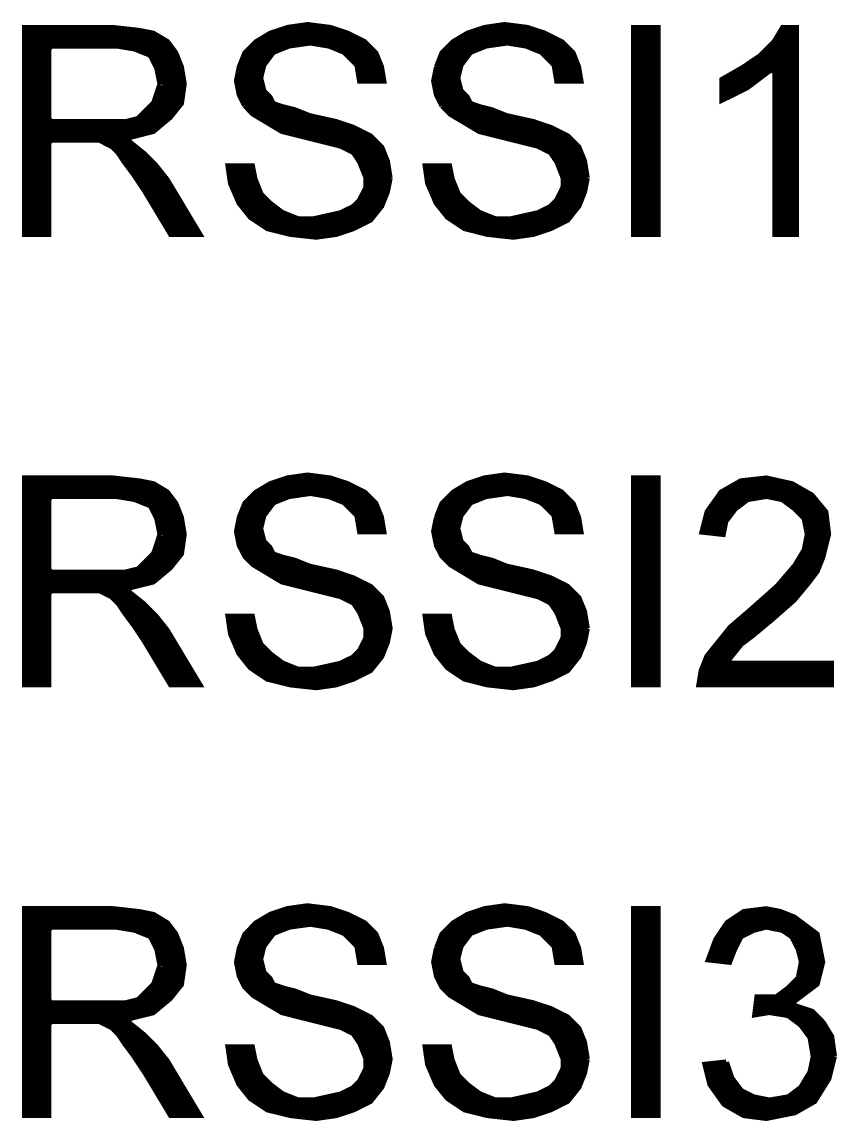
# Model space of a CAD drawing. Extents: x 1.22 to 3.09, y 1.23 to 6.
# Drawn here: x 1.5613 to 1.7073, y 2.5723 to 2.7692 of the extents above; entities that cross this region are included whole.
import ezdxf

# ---------------------------------------------------------------- set-up
doc = ezdxf.new("R2010")
doc.units = 0
doc.layers.add('SST001126_PHO', color=11, linetype='CONTINUOUS')

msp = doc.modelspace()

# ---------------------------------------------------------------- linework, layer by layer
at = {"layer": 'SST001126_PHO', "const_width": 0.001}
for points in [[(1.59311, 2.73121), (1.58726, 2.74097), (1.58519, 2.74356), (1.58312, 2.74563), (1.5805, 2.74772), (1.58031, 2.74811), (1.58069, 2.74859), (1.5848, 2.74962), (1.58784, 2.75215), (1.58983, 2.75464), (1.59033, 2.75812), (1.58982, 2.76116), (1.58881, 2.76368), (1.58733, 2.76566), (1.58485, 2.76714), (1.58232, 2.76765), (1.57762, 2.76817), (1.5618, 2.76817), (1.5618, 2.73121), (1.56608, 2.73121), (1.56608, 2.74758), (1.56658, 2.74808), (1.57501, 2.74808), (1.57524, 2.74803), (1.57735, 2.74697), (1.57748, 2.74688), (1.57853, 2.74583), (1.57859, 2.74575), (1.57964, 2.74418), (1.58121, 2.74208), (1.58123, 2.74206), (1.58334, 2.7389), (1.58335, 2.73888), (1.58795, 2.73121), (1.59311, 2.73121)], [(1.562, 2.73121), (1.562, 2.76817)], [(1.563, 2.73121), (1.563, 2.76817)], [(1.564, 2.73121), (1.564, 2.76817)], [(1.565, 2.73121), (1.565, 2.76817)], [(1.566, 2.73121), (1.566, 2.76817)], [(1.567, 2.76495), (1.567, 2.76817)], [(1.568, 2.76495), (1.568, 2.76817)], [(1.569, 2.76495), (1.569, 2.76817)], [(1.57, 2.76495), (1.57, 2.76817)], [(1.571, 2.76495), (1.571, 2.76817)], [(1.572, 2.76495), (1.572, 2.76817)], [(1.573, 2.76495), (1.573, 2.76817)], [(1.574, 2.76495), (1.574, 2.76817)], [(1.575, 2.76495), (1.575, 2.76817)], [(1.576, 2.76495), (1.576, 2.76817)], [(1.577, 2.76495), (1.577, 2.76817)], [(1.578, 2.76495), (1.578, 2.76813)], [(1.579, 2.76482), (1.579, 2.76802)], [(1.62723, 2.74126), (1.62673, 2.74428), (1.62573, 2.74677), (1.62375, 2.74875), (1.6207, 2.75028), (1.61759, 2.75132), (1.61287, 2.75237), (1.61279, 2.75239), (1.61019, 2.75343), (1.60811, 2.75395), (1.60807, 2.75396), (1.60649, 2.75449), (1.6062, 2.75474), (1.60571, 2.75572), (1.60472, 2.75672), (1.60458, 2.75695), (1.60406, 2.75906), (1.60404, 2.75918), (1.60406, 2.7593), (1.60458, 2.76141), (1.60467, 2.76159), (1.60625, 2.7637), (1.60647, 2.76386), (1.6091, 2.76492), (1.60922, 2.76495), (1.61291, 2.76548), (1.61306, 2.76547), (1.61622, 2.76495), (1.61633, 2.76492), (1.61896, 2.76386), (1.61913, 2.76375), (1.62124, 2.76164), (1.62138, 2.76137), (1.62184, 2.75863), (1.6261, 2.75863), (1.62568, 2.76116), (1.62468, 2.76365), (1.6227, 2.76563), (1.61964, 2.76716), (1.61656, 2.76818), (1.61246, 2.7687), (1.60888, 2.76818), (1.60581, 2.76716), (1.60327, 2.76564), (1.60128, 2.76365), (1.60028, 2.76115), (1.59978, 2.75865), (1.60027, 2.75618), (1.60126, 2.75421)], [(1.609, 2.76488), (1.609, 2.7682)], [(1.61, 2.76506), (1.61, 2.76834)], [(1.611, 2.7652), (1.611, 2.76849)], [(1.612, 2.76535), (1.612, 2.76863)], [(1.613, 2.76548), (1.613, 2.76863)], [(1.614, 2.76532), (1.614, 2.7685)], [(1.615, 2.76515), (1.615, 2.76838)], [(1.616, 2.76498), (1.616, 2.76825)], [(1.617, 2.76465), (1.617, 2.76804)], [(1.66256, 2.74126), (1.66206, 2.74428), (1.66106, 2.74677), (1.65908, 2.74875), (1.65602, 2.75028), (1.65292, 2.75132), (1.6482, 2.75237), (1.64812, 2.75239), (1.64552, 2.75343), (1.64344, 2.75395), (1.6434, 2.75396), (1.64182, 2.75449), (1.64153, 2.75474), (1.64104, 2.75572), (1.64004, 2.75672), (1.63991, 2.75695), (1.63938, 2.75906), (1.63937, 2.75918), (1.63938, 2.7593), (1.63991, 2.76141), (1.64, 2.76159), (1.64158, 2.7637), (1.64179, 2.76386), (1.64443, 2.76492), (1.64454, 2.76495), (1.64823, 2.76548), (1.64839, 2.76547), (1.65155, 2.76495), (1.65166, 2.76492), (1.65429, 2.76386), (1.65446, 2.76375), (1.65657, 2.76164), (1.65671, 2.76137), (1.65717, 2.75863), (1.66142, 2.75863), (1.661, 2.76116), (1.66001, 2.76365), (1.65803, 2.76563), (1.65497, 2.76716), (1.65189, 2.76818), (1.64778, 2.7687), (1.6442, 2.76818), (1.64113, 2.76716), (1.6386, 2.76564), (1.6366, 2.76365), (1.63561, 2.76115)], [(1.644, 2.76475), (1.644, 2.76812)], [(1.645, 2.76501), (1.645, 2.7683)], [(1.646, 2.76516), (1.646, 2.76844)], [(1.647, 2.7653), (1.647, 2.76858)], [(1.648, 2.76544), (1.648, 2.76867)], [(1.649, 2.76537), (1.649, 2.76854)], [(1.65, 2.76521), (1.65, 2.76842)], [(1.651, 2.76504), (1.651, 2.76829)], [(1.652, 2.76478), (1.652, 2.76814)], [(1.67522, 2.76817), (1.67095, 2.76817), (1.67095, 2.73121), (1.67522, 2.73121), (1.67522, 2.76817)], [(1.671, 2.73121), (1.671, 2.76817)], [(1.672, 2.73121), (1.672, 2.76817)], [(1.673, 2.73121), (1.673, 2.76817)], [(1.674, 2.73121), (1.674, 2.76817)], [(1.675, 2.73121), (1.675, 2.76817)], [(1.70001, 2.76817), (1.69763, 2.76817), (1.69619, 2.76578), (1.69611, 2.76568), (1.69348, 2.76305), (1.6934, 2.76298), (1.69024, 2.76087), (1.69021, 2.76086), (1.68677, 2.75889), (1.68677, 2.75525), (1.69128, 2.7575), (1.69546, 2.76064), (1.69626, 2.76024), (1.69626, 2.73121), (1.70001, 2.73121), (1.70001, 2.76817)], [(1.698, 2.73121), (1.698, 2.76817)], [(1.699, 2.73121), (1.699, 2.76817)], [(1.7, 2.73121), (1.7, 2.76817)], [(1.58, 2.76466), (1.58, 2.76791)], [(1.581, 2.76449), (1.581, 2.7678)], [(1.582, 2.7642), (1.582, 2.76769)], [(1.583, 2.7638), (1.583, 2.76751)], [(1.584, 2.7634), (1.584, 2.76731)], [(1.585, 2.76195), (1.585, 2.76705)], [(1.586, 2.75847), (1.586, 2.76645)], [(1.604, 2.75197), (1.604, 2.76608)], [(1.605, 2.76203), (1.605, 2.76668)], [(1.606, 2.76337), (1.606, 2.76723)], [(1.607, 2.76408), (1.607, 2.76756)], [(1.608, 2.76448), (1.608, 2.76789)], [(1.618, 2.76425), (1.618, 2.7677)], [(1.619, 2.76385), (1.619, 2.76737)], [(1.62, 2.76289), (1.62, 2.76698)], [(1.621, 2.76189), (1.621, 2.76648)], [(1.622, 2.75863), (1.622, 2.76598)], [(1.64, 2.7616), (1.64, 2.76648)], [(1.641, 2.76293), (1.641, 2.76708)], [(1.642, 2.76395), (1.642, 2.76745)], [(1.643, 2.76435), (1.643, 2.76778)], [(1.653, 2.76438), (1.653, 2.76781)], [(1.654, 2.76398), (1.654, 2.76748)], [(1.655, 2.76321), (1.655, 2.76714)], [(1.656, 2.76221), (1.656, 2.76664)], [(1.657, 2.75962), (1.657, 2.76614)], [(1.697, 2.73121), (1.697, 2.76713)], [(1.58603, 2.75797), (1.58498, 2.75481), (1.58486, 2.75461), (1.58222, 2.75197), (1.58199, 2.75184), (1.57988, 2.75131), (1.57976, 2.7513), (1.56658, 2.7513), (1.56608, 2.7518), (1.56608, 2.76445), (1.56658, 2.76495), (1.57818, 2.76495), (1.57826, 2.76495), (1.58142, 2.76442), (1.58153, 2.76439), (1.58416, 2.76334), (1.58443, 2.7631)], [(1.587, 2.75145), (1.587, 2.76585)], [(1.588, 2.75236), (1.588, 2.76476)], [(1.602, 2.75347), (1.602, 2.76437)], [(1.603, 2.75257), (1.603, 2.76537)], [(1.623, 2.75863), (1.623, 2.76533)], [(1.624, 2.75863), (1.624, 2.76433)], [(1.637, 2.75379), (1.637, 2.76404)], [(1.638, 2.75279), (1.638, 2.76504)], [(1.639, 2.75217), (1.639, 2.76588)], [(1.658, 2.75863), (1.658, 2.76564)], [(1.659, 2.75863), (1.659, 2.76465)], [(1.695, 2.76029), (1.695, 2.76457)], [(1.696, 2.76068), (1.696, 2.76557)], [(1.58443, 2.7631), (1.58548, 2.76099), (1.58552, 2.76086), (1.58605, 2.75823), (1.58603, 2.75797)], [(1.589, 2.75361), (1.589, 2.76321)], [(1.601, 2.75473), (1.601, 2.76295)], [(1.625, 2.75863), (1.625, 2.76284)], [(1.636, 2.75538), (1.636, 2.76214)], [(1.66, 2.75863), (1.66, 2.76365)], [(1.692, 2.75804), (1.692, 2.76205)], [(1.693, 2.75879), (1.693, 2.76272)], [(1.694, 2.75954), (1.694, 2.76357)], [(1.59, 2.75584), (1.59, 2.76008)], [(1.63561, 2.76115), (1.63511, 2.75865), (1.6356, 2.75618), (1.63659, 2.75421)], [(1.661, 2.75863), (1.661, 2.76116)], [(1.689, 2.75636), (1.689, 2.76017)], [(1.69, 2.75686), (1.69, 2.76074)], [(1.691, 2.75736), (1.691, 2.76138)], [(1.6, 2.75755), (1.6, 2.75976)], [(1.626, 2.75863), (1.626, 2.75921)], [(1.687, 2.75536), (1.687, 2.75902)], [(1.688, 2.75586), (1.688, 2.75959)], [(1.586, 2.75062), (1.586, 2.75787)], [(1.605, 2.75137), (1.605, 2.75643)], [(1.64, 2.75157), (1.64, 2.75677)], [(1.585, 2.74979), (1.585, 2.75487)], [(1.60126, 2.75421), (1.60274, 2.75272), (1.6079, 2.74963), (1.61837, 2.74701), (1.61847, 2.74697), (1.62058, 2.74592), (1.62078, 2.74575), (1.62183, 2.74417), (1.62188, 2.74408), (1.62293, 2.74144), (1.62297, 2.74125), (1.62297, 2.73967), (1.62292, 2.73945), (1.62186, 2.73734), (1.62177, 2.73721), (1.62071, 2.73616), (1.62058, 2.73606), (1.61847, 2.73501), (1.61836, 2.73497), (1.61361, 2.73391), (1.61351, 2.7339), (1.61087, 2.7339), (1.61068, 2.73394), (1.60805, 2.73499), (1.60793, 2.73505), (1.60582, 2.73664), (1.60577, 2.73668), (1.60419, 2.73826), (1.60408, 2.73843), (1.60302, 2.74107), (1.603, 2.74116), (1.60255, 2.74339), (1.59826, 2.74339), (1.5987, 2.74034), (1.60023, 2.73677), (1.60225, 2.73425), (1.60527, 2.73223), (1.60938, 2.7312), (1.61402, 2.73069), (1.61761, 2.7312), (1.6207, 2.73223), (1.62373, 2.73374), (1.62572, 2.73624), (1.62673, 2.73876), (1.62723, 2.74126)], [(1.606, 2.75077), (1.606, 2.75515)], [(1.607, 2.75017), (1.607, 2.75432)], [(1.63659, 2.75421), (1.63807, 2.75272), (1.64323, 2.74963), (1.6537, 2.74701), (1.6538, 2.74697), (1.65591, 2.74592), (1.6561, 2.74575), (1.65716, 2.74417), (1.65721, 2.74408), (1.65826, 2.74144), (1.6583, 2.74125), (1.6583, 2.73967), (1.65824, 2.73945), (1.65719, 2.73734), (1.6571, 2.73721), (1.65604, 2.73616), (1.65591, 2.73606), (1.6538, 2.73501), (1.65369, 2.73497), (1.64894, 2.73391), (1.64883, 2.7339), (1.6462, 2.7339), (1.64601, 2.73394), (1.64337, 2.73499), (1.64326, 2.73505), (1.64115, 2.73664), (1.6411, 2.73668), (1.63952, 2.73826), (1.63941, 2.73843)], [(1.641, 2.75097), (1.641, 2.75576)], [(1.642, 2.75037), (1.642, 2.75443)], [(1.583, 2.74917), (1.583, 2.75275)], [(1.584, 2.74942), (1.584, 2.75375)], [(1.608, 2.74961), (1.608, 2.75399)], [(1.609, 2.74936), (1.609, 2.75373)], [(1.61, 2.74911), (1.61, 2.75348)], [(1.611, 2.74886), (1.611, 2.75311)], [(1.612, 2.74861), (1.612, 2.75271)], [(1.613, 2.74836), (1.613, 2.75234)], [(1.643, 2.74977), (1.643, 2.7541)], [(1.644, 2.74944), (1.644, 2.75381)], [(1.645, 2.74919), (1.645, 2.75356)], [(1.646, 2.74894), (1.646, 2.75324)], [(1.647, 2.74869), (1.647, 2.75284)], [(1.648, 2.74844), (1.648, 2.75244)], [(1.649, 2.74819), (1.649, 2.75219)], [(1.567, 2.74808), (1.567, 2.7513)], [(1.568, 2.74808), (1.568, 2.7513)], [(1.569, 2.74808), (1.569, 2.7513)], [(1.57, 2.74808), (1.57, 2.7513)], [(1.571, 2.74808), (1.571, 2.7513)], [(1.572, 2.74808), (1.572, 2.7513)], [(1.573, 2.74808), (1.573, 2.7513)], [(1.574, 2.74808), (1.574, 2.7513)], [(1.575, 2.74808), (1.575, 2.7513)], [(1.576, 2.74765), (1.576, 2.7513)], [(1.577, 2.74715), (1.577, 2.7513)], [(1.578, 2.74636), (1.578, 2.7513)], [(1.579, 2.74514), (1.579, 2.7513)], [(1.58, 2.7437), (1.58, 2.75134)], [(1.581, 2.74867), (1.581, 2.75159)], [(1.582, 2.74892), (1.582, 2.75184)], [(1.614, 2.74811), (1.614, 2.75212)], [(1.615, 2.74786), (1.615, 2.75189)], [(1.616, 2.74761), (1.616, 2.75167)], [(1.617, 2.74736), (1.617, 2.75145)], [(1.618, 2.74711), (1.618, 2.75118)], [(1.619, 2.74671), (1.619, 2.75085)], [(1.62, 2.74621), (1.62, 2.75051)], [(1.65, 2.74794), (1.65, 2.75197)], [(1.651, 2.74769), (1.651, 2.75174)], [(1.652, 2.74744), (1.652, 2.75152)], [(1.653, 2.74719), (1.653, 2.75129)], [(1.654, 2.74688), (1.654, 2.75096)], [(1.655, 2.74638), (1.655, 2.75062)], [(1.656, 2.74586), (1.656, 2.75029)], [(1.621, 2.74541), (1.621, 2.75013)], [(1.622, 2.74377), (1.622, 2.74963)], [(1.623, 2.73338), (1.623, 2.74913)], [(1.624, 2.73408), (1.624, 2.74851)], [(1.657, 2.74441), (1.657, 2.74979)], [(1.658, 2.74209), (1.658, 2.74929)], [(1.659, 2.73371), (1.659, 2.74879)], [(1.581, 2.74237), (1.581, 2.74732)], [(1.582, 2.7409), (1.582, 2.74652)], [(1.625, 2.73533), (1.625, 2.74751)], [(1.66, 2.73492), (1.66, 2.74783)], [(1.661, 2.73617), (1.661, 2.74683)], [(1.583, 2.7394), (1.583, 2.74572)], [(1.584, 2.7378), (1.584, 2.74474)], [(1.626, 2.73693), (1.626, 2.74611)], [(1.662, 2.73861), (1.662, 2.74443)], [(1.585, 2.73613), (1.585, 2.74374)], [(1.586, 2.73446), (1.586, 2.74254)], [(1.599, 2.73964), (1.599, 2.74339)], [(1.6, 2.7373), (1.6, 2.74339)], [(1.601, 2.7358), (1.601, 2.74339)], [(1.602, 2.73455), (1.602, 2.74339)], [(1.627, 2.74009), (1.627, 2.74266)], [(1.63941, 2.73843), (1.63835, 2.74107), (1.63832, 2.74116), (1.63788, 2.74339), (1.63359, 2.74339), (1.63403, 2.74034), (1.63556, 2.73677), (1.63757, 2.73425), (1.6406, 2.73223), (1.6447, 2.7312), (1.64935, 2.73069), (1.65294, 2.7312), (1.65602, 2.73223), (1.65906, 2.73374), (1.66105, 2.73624), (1.66206, 2.73876), (1.66256, 2.74126)], [(1.634, 2.74053), (1.634, 2.74339)], [(1.635, 2.73807), (1.635, 2.74339)], [(1.636, 2.73621), (1.636, 2.74339)], [(1.637, 2.73496), (1.637, 2.74339)], [(1.638, 2.73396), (1.638, 2.74278)], [(1.587, 2.7328), (1.587, 2.74129)], [(1.603, 2.73374), (1.603, 2.74114)], [(1.588, 2.73121), (1.588, 2.73973)], [(1.604, 2.73308), (1.604, 2.73863)], [(1.639, 2.7333), (1.639, 2.73944)], [(1.658, 2.73321), (1.658, 2.73896)], [(1.589, 2.73121), (1.589, 2.73806)], [(1.605, 2.73241), (1.605, 2.73745)], [(1.606, 2.73205), (1.606, 2.7365)], [(1.621, 2.73238), (1.621, 2.73644)], [(1.622, 2.73288), (1.622, 2.73762)], [(1.64, 2.73263), (1.64, 2.73778)], [(1.641, 2.73213), (1.641, 2.73678)], [(1.657, 2.73271), (1.657, 2.73711)], [(1.59, 2.73121), (1.59, 2.7364)], [(1.591, 2.73121), (1.591, 2.73473)], [(1.607, 2.7318), (1.607, 2.73575)], [(1.608, 2.73155), (1.608, 2.73501)], [(1.609, 2.7313), (1.609, 2.73461)], [(1.617, 2.73111), (1.617, 2.73466)], [(1.618, 2.73133), (1.618, 2.73489)], [(1.619, 2.73166), (1.619, 2.73527)], [(1.62, 2.73199), (1.62, 2.73577)], [(1.642, 2.73188), (1.642, 2.736)], [(1.643, 2.73163), (1.643, 2.73525)], [(1.644, 2.73138), (1.644, 2.73474)], [(1.652, 2.73106), (1.652, 2.73459)], [(1.653, 2.73122), (1.653, 2.73481)], [(1.654, 2.73155), (1.654, 2.73511)], [(1.655, 2.73189), (1.655, 2.73561)], [(1.656, 2.73222), (1.656, 2.73612)], [(1.592, 2.73121), (1.592, 2.73306)], [(1.61, 2.73113), (1.61, 2.73421)], [(1.611, 2.73102), (1.611, 2.7339)], [(1.612, 2.73091), (1.612, 2.7339)], [(1.613, 2.7308), (1.613, 2.7339)], [(1.614, 2.73069), (1.614, 2.734)], [(1.615, 2.73082), (1.615, 2.73422)], [(1.616, 2.73097), (1.616, 2.73444)], [(1.645, 2.73117), (1.645, 2.73434)], [(1.646, 2.73106), (1.646, 2.73394)], [(1.647, 2.73095), (1.647, 2.7339)], [(1.648, 2.73084), (1.648, 2.7339)], [(1.649, 2.73072), (1.649, 2.73392)], [(1.65, 2.73078), (1.65, 2.73415)], [(1.651, 2.73092), (1.651, 2.73437)], [(1.593, 2.73121), (1.593, 2.7314)], [(1.59311, 2.6505), (1.58726, 2.66026), (1.58519, 2.66285), (1.58312, 2.66492), (1.5805, 2.66701), (1.58031, 2.6674), (1.58069, 2.66789), (1.5848, 2.66891), (1.58784, 2.67144), (1.58983, 2.67393), (1.59033, 2.67741), (1.58982, 2.68045), (1.58881, 2.68297), (1.58733, 2.68495), (1.58485, 2.68644), (1.58232, 2.68694), (1.57762, 2.68746), (1.5618, 2.68746), (1.5618, 2.6505), (1.56608, 2.6505), (1.56608, 2.66687), (1.56658, 2.66737), (1.57501, 2.66737), (1.57524, 2.66732), (1.57735, 2.66627), (1.57748, 2.66617), (1.57853, 2.66512), (1.57859, 2.66504), (1.57964, 2.66347), (1.58121, 2.66137), (1.58123, 2.66135), (1.58334, 2.65819), (1.58335, 2.65817), (1.58795, 2.6505), (1.59311, 2.6505)], [(1.562, 2.6505), (1.562, 2.68746)], [(1.563, 2.6505), (1.563, 2.68746)], [(1.564, 2.6505), (1.564, 2.68746)], [(1.565, 2.6505), (1.565, 2.68746)], [(1.566, 2.6505), (1.566, 2.68746)], [(1.567, 2.68425), (1.567, 2.68746)], [(1.568, 2.68425), (1.568, 2.68746)], [(1.569, 2.68425), (1.569, 2.68746)], [(1.57, 2.68425), (1.57, 2.68746)], [(1.571, 2.68425), (1.571, 2.68746)], [(1.572, 2.68425), (1.572, 2.68746)], [(1.573, 2.68425), (1.573, 2.68746)], [(1.574, 2.68425), (1.574, 2.68746)], [(1.575, 2.68425), (1.575, 2.68746)], [(1.576, 2.68425), (1.576, 2.68746)], [(1.577, 2.68425), (1.577, 2.68746)], [(1.578, 2.68425), (1.578, 2.68742)], [(1.579, 2.68412), (1.579, 2.68731)], [(1.58, 2.68395), (1.58, 2.6872)], [(1.62723, 2.66055), (1.62673, 2.66357), (1.62573, 2.66606), (1.62375, 2.66804), (1.6207, 2.66957), (1.61759, 2.67061), (1.61287, 2.67166), (1.61279, 2.67168), (1.61019, 2.67272), (1.60811, 2.67324), (1.60807, 2.67325), (1.60649, 2.67378), (1.6062, 2.67403), (1.60571, 2.67501), (1.60472, 2.67601), (1.60458, 2.67624), (1.60406, 2.67835), (1.60404, 2.67847), (1.60406, 2.67859), (1.60458, 2.6807), (1.60467, 2.68088), (1.60625, 2.68299), (1.60647, 2.68316), (1.6091, 2.68421), (1.60922, 2.68424), (1.61291, 2.68477), (1.61306, 2.68477), (1.61622, 2.68424), (1.61633, 2.68421), (1.61896, 2.68316), (1.61913, 2.68304), (1.62124, 2.68094), (1.62138, 2.68066), (1.62184, 2.67792), (1.6261, 2.67792), (1.62568, 2.68045), (1.62468, 2.68294), (1.6227, 2.68492), (1.61964, 2.68645), (1.61656, 2.68747), (1.61246, 2.68799), (1.60888, 2.68748), (1.60581, 2.68645), (1.60327, 2.68493), (1.60128, 2.68294), (1.60028, 2.68044), (1.59978, 2.67795), (1.60027, 2.67547), (1.60126, 2.6735), (1.60274, 2.67202), (1.6079, 2.66892), (1.61837, 2.6663), (1.61847, 2.66627), (1.62058, 2.66521), (1.62078, 2.66504), (1.62183, 2.66346), (1.62188, 2.66337), (1.62293, 2.66073), (1.62297, 2.66055), (1.62297, 2.65896), (1.62292, 2.65874), (1.62186, 2.65663), (1.62177, 2.6565), (1.62071, 2.65545), (1.62058, 2.65535), (1.61847, 2.6543), (1.61836, 2.65426), (1.61361, 2.6532), (1.61351, 2.65319), (1.61087, 2.65319), (1.61068, 2.65323), (1.60805, 2.65428), (1.60793, 2.65435), (1.60582, 2.65593), (1.60577, 2.65597), (1.60419, 2.65756), (1.60408, 2.65772), (1.60302, 2.66036), (1.603, 2.66045), (1.60255, 2.66268), (1.59826, 2.66268), (1.5987, 2.65963), (1.60023, 2.65606), (1.60225, 2.65354), (1.60527, 2.65152), (1.60938, 2.65049), (1.61402, 2.64998), (1.61761, 2.65049), (1.6207, 2.65152), (1.62373, 2.65303), (1.62572, 2.65553), (1.62673, 2.65805), (1.62723, 2.66055)], [(1.609, 2.68417), (1.609, 2.68749)], [(1.61, 2.68435), (1.61, 2.68764)], [(1.611, 2.6845), (1.611, 2.68778)], [(1.612, 2.68464), (1.612, 2.68792)], [(1.613, 2.68477), (1.613, 2.68792)], [(1.614, 2.68461), (1.614, 2.68779)], [(1.615, 2.68444), (1.615, 2.68767)], [(1.616, 2.68428), (1.616, 2.68754)], [(1.617, 2.68394), (1.617, 2.68733)], [(1.66256, 2.66055), (1.66206, 2.66357), (1.66106, 2.66606), (1.65908, 2.66804), (1.65602, 2.66957), (1.65292, 2.67061), (1.6482, 2.67166), (1.64812, 2.67168), (1.64552, 2.67272), (1.64344, 2.67324), (1.6434, 2.67325), (1.64182, 2.67378), (1.64153, 2.67403), (1.64104, 2.67501), (1.64004, 2.67601), (1.63991, 2.67624), (1.63938, 2.67835), (1.63937, 2.67847), (1.63938, 2.67859), (1.63991, 2.6807), (1.64, 2.68088), (1.64158, 2.68299), (1.64179, 2.68316), (1.64443, 2.68421), (1.64454, 2.68424), (1.64823, 2.68477), (1.64839, 2.68477), (1.65155, 2.68424), (1.65166, 2.68421), (1.65429, 2.68316), (1.65446, 2.68304), (1.65657, 2.68094), (1.65671, 2.68066), (1.65717, 2.67792), (1.66142, 2.67792), (1.661, 2.68045), (1.66001, 2.68294), (1.65803, 2.68492), (1.65497, 2.68645), (1.65189, 2.68747), (1.64778, 2.68799), (1.6442, 2.68748), (1.64113, 2.68645), (1.6386, 2.68493), (1.6366, 2.68294), (1.63561, 2.68044)], [(1.644, 2.68404), (1.644, 2.68741)], [(1.645, 2.68431), (1.645, 2.68759)], [(1.646, 2.68445), (1.646, 2.68773)], [(1.647, 2.68459), (1.647, 2.68787)], [(1.648, 2.68473), (1.648, 2.68796)], [(1.649, 2.68466), (1.649, 2.68783)], [(1.65, 2.6845), (1.65, 2.68771)], [(1.651, 2.68433), (1.651, 2.68758)], [(1.652, 2.68407), (1.652, 2.68744)], [(1.67522, 2.68746), (1.67095, 2.68746), (1.67095, 2.6505), (1.67522, 2.6505), (1.67522, 2.68746)], [(1.671, 2.6505), (1.671, 2.68746)], [(1.672, 2.6505), (1.672, 2.68746)], [(1.673, 2.6505), (1.673, 2.68746)], [(1.674, 2.6505), (1.674, 2.68746)], [(1.675, 2.6505), (1.675, 2.68746)], [(1.70633, 2.65425), (1.68838, 2.65425), (1.68788, 2.65475), (1.68799, 2.65506), (1.6901, 2.65769), (1.69019, 2.65778), (1.69229, 2.65936), (1.69544, 2.66198), (1.69962, 2.66564), (1.70222, 2.66877), (1.70376, 2.67081), (1.70477, 2.67335), (1.7058, 2.67745), (1.7053, 2.68143), (1.70282, 2.68441), (1.69927, 2.68644), (1.69468, 2.68746), (1.69012, 2.68695), (1.68661, 2.68495), (1.6841, 2.68142), (1.6832, 2.67785), (1.68692, 2.67744), (1.68736, 2.67963), (1.68745, 2.67983), (1.68903, 2.68194), (1.68913, 2.68204), (1.69124, 2.68362), (1.69146, 2.68371), (1.69462, 2.68424), (1.6948, 2.68424), (1.69744, 2.68371), (1.69764, 2.68362), (1.69975, 2.68204), (1.69981, 2.68199), (1.70139, 2.68041), (1.70152, 2.68015), (1.70205, 2.67752), (1.70206, 2.67742), (1.70205, 2.67732), (1.70152, 2.67468), (1.70146, 2.67452), (1.69988, 2.67189), (1.69983, 2.67182), (1.69667, 2.66813), (1.69662, 2.66808), (1.69187, 2.66386), (1.68821, 2.66072), (1.68407, 2.65555), (1.68306, 2.65303), (1.68264, 2.6505), (1.70633, 2.6505), (1.70633, 2.65425)], [(1.693, 2.68397), (1.693, 2.68727)], [(1.694, 2.68413), (1.694, 2.68738)], [(1.695, 2.6842), (1.695, 2.68739)], [(1.581, 2.68378), (1.581, 2.68709)], [(1.582, 2.68349), (1.582, 2.68698)], [(1.583, 2.68309), (1.583, 2.68681)], [(1.584, 2.68269), (1.584, 2.68661)], [(1.585, 2.68124), (1.585, 2.68635)], [(1.586, 2.67777), (1.586, 2.68575)], [(1.604, 2.67126), (1.604, 2.68537)], [(1.605, 2.68132), (1.605, 2.68597)], [(1.606, 2.68266), (1.606, 2.68652)], [(1.607, 2.68337), (1.607, 2.68685)], [(1.608, 2.68377), (1.608, 2.68718)], [(1.618, 2.68354), (1.618, 2.68699)], [(1.619, 2.68314), (1.619, 2.68666)], [(1.62, 2.68218), (1.62, 2.68627)], [(1.621, 2.68118), (1.621, 2.68577)], [(1.622, 2.67792), (1.622, 2.68527)], [(1.64, 2.68089), (1.64, 2.68577)], [(1.641, 2.68222), (1.641, 2.68637)], [(1.642, 2.68324), (1.642, 2.68674)], [(1.643, 2.68364), (1.643, 2.68707)], [(1.653, 2.68367), (1.653, 2.6871)], [(1.654, 2.68327), (1.654, 2.68677)], [(1.655, 2.6825), (1.655, 2.68643)], [(1.656, 2.6815), (1.656, 2.68593)], [(1.657, 2.67891), (1.657, 2.68543)], [(1.688, 2.68056), (1.688, 2.68574)], [(1.689, 2.68189), (1.689, 2.68631)], [(1.69, 2.68269), (1.69, 2.68688)], [(1.691, 2.68344), (1.691, 2.68705)], [(1.692, 2.6838), (1.692, 2.68716)], [(1.696, 2.684), (1.696, 2.68716)], [(1.697, 2.6838), (1.697, 2.68694)], [(1.698, 2.68335), (1.698, 2.68672)], [(1.699, 2.6826), (1.699, 2.6865)], [(1.7, 2.6818), (1.7, 2.68602)], [(1.701, 2.6808), (1.701, 2.68545)], [(1.58603, 2.67726), (1.58498, 2.6741), (1.58486, 2.6739), (1.58222, 2.67126), (1.58199, 2.67113), (1.57988, 2.67061), (1.57976, 2.67059), (1.56658, 2.67059), (1.56608, 2.67109), (1.56608, 2.68375), (1.56658, 2.68425), (1.57818, 2.68425), (1.57826, 2.68424), (1.58142, 2.68371), (1.58153, 2.68368), (1.58416, 2.68263), (1.58443, 2.68239)], [(1.587, 2.67075), (1.587, 2.68515)], [(1.588, 2.67165), (1.588, 2.68405)], [(1.602, 2.67276), (1.602, 2.68366)], [(1.603, 2.67186), (1.603, 2.68466)], [(1.623, 2.67792), (1.623, 2.68462)], [(1.624, 2.67792), (1.624, 2.68362)], [(1.637, 2.67309), (1.637, 2.68333)], [(1.638, 2.67209), (1.638, 2.68433)], [(1.639, 2.67146), (1.639, 2.68517)], [(1.658, 2.67792), (1.658, 2.68493)], [(1.659, 2.67792), (1.659, 2.68394)], [(1.686, 2.67754), (1.686, 2.68409)], [(1.687, 2.67782), (1.687, 2.68517)], [(1.702, 2.67777), (1.702, 2.68488)], [(1.703, 2.6698), (1.703, 2.68419)], [(1.58443, 2.68239), (1.58548, 2.68028), (1.58552, 2.68015), (1.58605, 2.67752), (1.58603, 2.67726)], [(1.589, 2.6729), (1.589, 2.6825)], [(1.601, 2.67402), (1.601, 2.68225)], [(1.625, 2.67792), (1.625, 2.68214)], [(1.636, 2.67467), (1.636, 2.68143)], [(1.66, 2.67792), (1.66, 2.68294)], [(1.685, 2.67765), (1.685, 2.68269)], [(1.704, 2.67142), (1.704, 2.68299)], [(1.705, 2.67426), (1.705, 2.68179)], [(1.59, 2.67513), (1.59, 2.67937)], [(1.63561, 2.68044), (1.63511, 2.67795), (1.6356, 2.67547), (1.63659, 2.6735), (1.63807, 2.67202), (1.64323, 2.66892), (1.6537, 2.6663), (1.6538, 2.66627), (1.65591, 2.66521), (1.6561, 2.66504), (1.65716, 2.66346), (1.65721, 2.66337), (1.65826, 2.66073), (1.6583, 2.66055), (1.6583, 2.65896), (1.65824, 2.65874), (1.65719, 2.65663), (1.6571, 2.6565), (1.65604, 2.65545), (1.65591, 2.65535), (1.6538, 2.6543), (1.65369, 2.65426), (1.64894, 2.6532), (1.64883, 2.65319), (1.6462, 2.65319), (1.64601, 2.65323), (1.64337, 2.65428), (1.64326, 2.65435), (1.64115, 2.65593), (1.6411, 2.65597), (1.63952, 2.65756), (1.63941, 2.65772)], [(1.661, 2.67792), (1.661, 2.68045)], [(1.684, 2.67776), (1.684, 2.68104)], [(1.6, 2.67684), (1.6, 2.67905)], [(1.626, 2.67792), (1.626, 2.6785)], [(1.586, 2.66991), (1.586, 2.67716)], [(1.605, 2.67066), (1.605, 2.67573)], [(1.64, 2.67086), (1.64, 2.67606)], [(1.702, 2.6685), (1.702, 2.67707)], [(1.585, 2.66908), (1.585, 2.67416)], [(1.606, 2.67006), (1.606, 2.67444)], [(1.607, 2.66946), (1.607, 2.67361)], [(1.641, 2.67026), (1.641, 2.67505)], [(1.642, 2.66966), (1.642, 2.67372)], [(1.701, 2.6673), (1.701, 2.67375)], [(1.583, 2.66846), (1.583, 2.67204)], [(1.584, 2.66871), (1.584, 2.67304)], [(1.608, 2.6689), (1.608, 2.67328)], [(1.609, 2.66865), (1.609, 2.67302)], [(1.61, 2.6684), (1.61, 2.67277)], [(1.611, 2.66815), (1.611, 2.6724)], [(1.612, 2.6679), (1.612, 2.672)], [(1.613, 2.66765), (1.613, 2.67163)], [(1.643, 2.66906), (1.643, 2.67339)], [(1.644, 2.66873), (1.644, 2.6731)], [(1.645, 2.66848), (1.645, 2.67285)], [(1.646, 2.66823), (1.646, 2.67253)], [(1.647, 2.66798), (1.647, 2.67213)], [(1.648, 2.66773), (1.648, 2.67173)], [(1.649, 2.66748), (1.649, 2.67148)], [(1.7, 2.6661), (1.7, 2.67209)], [(1.567, 2.66737), (1.567, 2.67059)], [(1.568, 2.66737), (1.568, 2.67059)], [(1.569, 2.66737), (1.569, 2.67059)], [(1.57, 2.66737), (1.57, 2.67059)], [(1.571, 2.66737), (1.571, 2.67059)], [(1.572, 2.66737), (1.572, 2.67059)], [(1.573, 2.66737), (1.573, 2.67059)], [(1.574, 2.66737), (1.574, 2.67059)], [(1.575, 2.66737), (1.575, 2.67059)], [(1.576, 2.66694), (1.576, 2.67059)], [(1.577, 2.66644), (1.577, 2.67059)], [(1.578, 2.66565), (1.578, 2.67059)], [(1.579, 2.66443), (1.579, 2.67059)], [(1.58, 2.66299), (1.58, 2.67064)], [(1.581, 2.66796), (1.581, 2.67089)], [(1.582, 2.66821), (1.582, 2.67114)], [(1.614, 2.6674), (1.614, 2.67141)], [(1.615, 2.66715), (1.615, 2.67118)], [(1.616, 2.6669), (1.616, 2.67096)], [(1.617, 2.66665), (1.617, 2.67074)], [(1.618, 2.6664), (1.618, 2.67047)], [(1.619, 2.666), (1.619, 2.67014)], [(1.62, 2.6655), (1.62, 2.66981)], [(1.65, 2.66723), (1.65, 2.67126)], [(1.651, 2.66698), (1.651, 2.67103)], [(1.652, 2.66673), (1.652, 2.67081)], [(1.653, 2.66648), (1.653, 2.67058)], [(1.654, 2.66617), (1.654, 2.67025)], [(1.655, 2.66567), (1.655, 2.66991)], [(1.656, 2.66515), (1.656, 2.66958)], [(1.698, 2.66422), (1.698, 2.66968)], [(1.699, 2.6651), (1.699, 2.67085)], [(1.621, 2.66471), (1.621, 2.66942)], [(1.622, 2.66306), (1.622, 2.66892)], [(1.623, 2.65267), (1.623, 2.66842)], [(1.624, 2.65337), (1.624, 2.6678)], [(1.657, 2.6637), (1.657, 2.66908)], [(1.658, 2.66138), (1.658, 2.66858)], [(1.659, 2.65301), (1.659, 2.66808)], [(1.696, 2.66247), (1.696, 2.66753)], [(1.697, 2.66335), (1.697, 2.66852)], [(1.581, 2.66166), (1.581, 2.66661)], [(1.582, 2.6602), (1.582, 2.66581)], [(1.625, 2.65462), (1.625, 2.6668)], [(1.66, 2.65421), (1.66, 2.66713)], [(1.661, 2.65546), (1.661, 2.66613)], [(1.694, 2.66078), (1.694, 2.66575)], [(1.695, 2.66162), (1.695, 2.66664)], [(1.583, 2.6587), (1.583, 2.66501)], [(1.584, 2.65709), (1.584, 2.66403)], [(1.626, 2.65622), (1.626, 2.6654)], [(1.662, 2.6579), (1.662, 2.66372)], [(1.692, 2.65914), (1.692, 2.66397)], [(1.693, 2.65995), (1.693, 2.66486)], [(1.585, 2.65542), (1.585, 2.66303)], [(1.586, 2.65375), (1.586, 2.66183)], [(1.599, 2.65893), (1.599, 2.66268)], [(1.6, 2.65659), (1.6, 2.66268)], [(1.601, 2.6551), (1.601, 2.66268)], [(1.602, 2.65385), (1.602, 2.66268)], [(1.627, 2.65939), (1.627, 2.66196)], [(1.63941, 2.65772), (1.63835, 2.66036), (1.63832, 2.66045), (1.63788, 2.66268), (1.63359, 2.66268), (1.63403, 2.65963), (1.63556, 2.65606), (1.63757, 2.65354), (1.6406, 2.65152), (1.6447, 2.65049), (1.64935, 2.64998), (1.65294, 2.65049), (1.65602, 2.65152), (1.65906, 2.65303), (1.66105, 2.65553), (1.66206, 2.65805), (1.66256, 2.66055)], [(1.634, 2.65982), (1.634, 2.66268)], [(1.635, 2.65736), (1.635, 2.66268)], [(1.636, 2.65551), (1.636, 2.66268)], [(1.637, 2.65426), (1.637, 2.66268)], [(1.638, 2.65325), (1.638, 2.66207)], [(1.69, 2.65757), (1.69, 2.66226)], [(1.691, 2.65839), (1.691, 2.66311)], [(1.587, 2.65209), (1.587, 2.66058)], [(1.603, 2.65303), (1.603, 2.66043)], [(1.688, 2.65507), (1.688, 2.66046)], [(1.689, 2.65632), (1.689, 2.6614)], [(1.588, 2.6505), (1.588, 2.65902)], [(1.604, 2.65237), (1.604, 2.65792)], [(1.639, 2.65259), (1.639, 2.65874)], [(1.658, 2.65251), (1.658, 2.65825)], [(1.686, 2.6505), (1.686, 2.65796)], [(1.687, 2.6505), (1.687, 2.65921)], [(1.589, 2.6505), (1.589, 2.65735)], [(1.605, 2.6517), (1.605, 2.65674)], [(1.606, 2.65134), (1.606, 2.65579)], [(1.621, 2.65167), (1.621, 2.65573)], [(1.622, 2.65217), (1.622, 2.65691)], [(1.64, 2.65192), (1.64, 2.65707)], [(1.641, 2.65142), (1.641, 2.65607)], [(1.657, 2.65201), (1.657, 2.65641)], [(1.685, 2.6505), (1.685, 2.65671)], [(1.59, 2.6505), (1.59, 2.65569)], [(1.591, 2.6505), (1.591, 2.65402)], [(1.607, 2.65109), (1.607, 2.65504)], [(1.608, 2.65084), (1.608, 2.6543)], [(1.609, 2.65059), (1.609, 2.6539)], [(1.616, 2.65026), (1.616, 2.65373)], [(1.617, 2.6504), (1.617, 2.65396)], [(1.618, 2.65062), (1.618, 2.65418)], [(1.619, 2.65095), (1.619, 2.65456)], [(1.62, 2.65129), (1.62, 2.65506)], [(1.642, 2.65117), (1.642, 2.65529)], [(1.643, 2.65092), (1.643, 2.65454)], [(1.644, 2.65067), (1.644, 2.65403)], [(1.652, 2.65035), (1.652, 2.65388)], [(1.653, 2.65051), (1.653, 2.6541)], [(1.654, 2.65084), (1.654, 2.6544)], [(1.655, 2.65118), (1.655, 2.6549)], [(1.656, 2.65151), (1.656, 2.65541)], [(1.684, 2.6505), (1.684, 2.65537)], [(1.688, 2.6505), (1.688, 2.65442)], [(1.689, 2.6505), (1.689, 2.65425)], [(1.69, 2.6505), (1.69, 2.65425)], [(1.691, 2.6505), (1.691, 2.65425)], [(1.692, 2.6505), (1.692, 2.65425)], [(1.693, 2.6505), (1.693, 2.65425)], [(1.694, 2.6505), (1.694, 2.65425)], [(1.695, 2.6505), (1.695, 2.65425)], [(1.696, 2.6505), (1.696, 2.65425)], [(1.697, 2.6505), (1.697, 2.65425)], [(1.698, 2.6505), (1.698, 2.65425)], [(1.699, 2.6505), (1.699, 2.65425)], [(1.7, 2.6505), (1.7, 2.65425)], [(1.701, 2.6505), (1.701, 2.65425)], [(1.702, 2.6505), (1.702, 2.65425)], [(1.703, 2.6505), (1.703, 2.65425)], [(1.704, 2.6505), (1.704, 2.65425)], [(1.705, 2.6505), (1.705, 2.65425)], [(1.706, 2.6505), (1.706, 2.65425)], [(1.592, 2.6505), (1.592, 2.65235)], [(1.61, 2.65042), (1.61, 2.6535)], [(1.611, 2.65031), (1.611, 2.65319)], [(1.612, 2.6502), (1.612, 2.65319)], [(1.613, 2.65009), (1.613, 2.65319)], [(1.614, 2.64998), (1.614, 2.65329)], [(1.615, 2.65012), (1.615, 2.65351)], [(1.645, 2.65046), (1.645, 2.65363)], [(1.646, 2.65035), (1.646, 2.65323)], [(1.647, 2.65024), (1.647, 2.65319)], [(1.648, 2.65013), (1.648, 2.65319)], [(1.649, 2.65002), (1.649, 2.65322)], [(1.65, 2.65007), (1.65, 2.65344)], [(1.651, 2.65021), (1.651, 2.65366)], [(1.683, 2.6505), (1.683, 2.65265)], [(1.593, 2.6505), (1.593, 2.65069)], [(1.62723, 2.58339), (1.62673, 2.58641), (1.62573, 2.5889), (1.62375, 2.59088), (1.6207, 2.59241), (1.61759, 2.59344), (1.61287, 2.59449), (1.61279, 2.59452), (1.61019, 2.59556), (1.60811, 2.59608), (1.60807, 2.59609), (1.60649, 2.59662), (1.6062, 2.59687), (1.60571, 2.59785), (1.60472, 2.59884), (1.60458, 2.59908), (1.60406, 2.60119), (1.60404, 2.60131), (1.60406, 2.60143), (1.60458, 2.60354), (1.60467, 2.60372), (1.60625, 2.60583), (1.60647, 2.60599), (1.6091, 2.60704), (1.60922, 2.60708), (1.61291, 2.6076), (1.61306, 2.6076), (1.61622, 2.60707), (1.61633, 2.60704), (1.61896, 2.60599), (1.61913, 2.60588), (1.62124, 2.60377), (1.62138, 2.6035), (1.62184, 2.60075), (1.6261, 2.60075), (1.62568, 2.60328), (1.62468, 2.60577), (1.6227, 2.60775), (1.61964, 2.60928), (1.61656, 2.61031), (1.61246, 2.61082), (1.60888, 2.61031), (1.60581, 2.60929), (1.60327, 2.60777), (1.60128, 2.60577), (1.60028, 2.60327), (1.59978, 2.60078), (1.60027, 2.59831), (1.60126, 2.59633), (1.60274, 2.59485), (1.6079, 2.59176), (1.61837, 2.58914), (1.61847, 2.5891), (1.62058, 2.58805), (1.62078, 2.58788), (1.62183, 2.58629), (1.62188, 2.5862), (1.62293, 2.58357), (1.62297, 2.58338), (1.62297, 2.5818), (1.62292, 2.58157), (1.62186, 2.57947), (1.62177, 2.57934), (1.62071, 2.57828), (1.62058, 2.57819), (1.61847, 2.57713), (1.61836, 2.57709), (1.61361, 2.57604), (1.61351, 2.57603), (1.61087, 2.57603), (1.61068, 2.57606), (1.60805, 2.57712), (1.60793, 2.57718), (1.60582, 2.57876), (1.60577, 2.57881), (1.60419, 2.58039), (1.60408, 2.58056), (1.60302, 2.58319), (1.603, 2.58328), (1.60255, 2.58552), (1.59826, 2.58552), (1.5987, 2.58246), (1.60023, 2.57889), (1.60225, 2.57637), (1.60527, 2.57435), (1.60938, 2.57333), (1.61402, 2.57281), (1.61761, 2.57332), (1.6207, 2.57435), (1.62373, 2.57587), (1.62572, 2.57836), (1.62673, 2.58089), (1.62723, 2.58339)], [(1.61, 2.60719), (1.61, 2.61047)], [(1.611, 2.60733), (1.611, 2.61061)], [(1.612, 2.60747), (1.612, 2.61076)], [(1.613, 2.60761), (1.613, 2.61075)], [(1.614, 2.60744), (1.614, 2.61063)], [(1.615, 2.60728), (1.615, 2.6105)], [(1.66256, 2.58339), (1.66206, 2.58641), (1.66106, 2.5889), (1.65908, 2.59088), (1.65602, 2.59241), (1.65292, 2.59344), (1.6482, 2.59449), (1.64812, 2.59452), (1.64552, 2.59556), (1.64344, 2.59608), (1.6434, 2.59609), (1.64182, 2.59662), (1.64153, 2.59687), (1.64104, 2.59785), (1.64004, 2.59884), (1.63991, 2.59908), (1.63938, 2.60119), (1.63937, 2.60131), (1.63938, 2.60143), (1.63991, 2.60354), (1.64, 2.60372), (1.64158, 2.60583), (1.64179, 2.60599), (1.64443, 2.60704), (1.64454, 2.60708), (1.64823, 2.6076), (1.64839, 2.6076), (1.65155, 2.60707), (1.65166, 2.60704), (1.65429, 2.60599), (1.65446, 2.60588), (1.65657, 2.60377), (1.65671, 2.6035), (1.65717, 2.60075), (1.66142, 2.60075), (1.661, 2.60328), (1.66001, 2.60577), (1.65803, 2.60775), (1.65497, 2.60928), (1.65189, 2.61031), (1.64778, 2.61082), (1.6442, 2.61031), (1.64113, 2.60929), (1.6386, 2.60777), (1.6366, 2.60577), (1.63561, 2.60327)], [(1.645, 2.60714), (1.645, 2.61042)], [(1.646, 2.60728), (1.646, 2.61057)], [(1.647, 2.60743), (1.647, 2.61071)], [(1.648, 2.60757), (1.648, 2.61079)], [(1.649, 2.6075), (1.649, 2.61067)], [(1.65, 2.60733), (1.65, 2.61054)], [(1.651, 2.60717), (1.651, 2.61042)], [(1.59311, 2.57333), (1.58726, 2.58309), (1.58519, 2.58568), (1.58312, 2.58775), (1.5805, 2.58984), (1.58031, 2.59023), (1.58069, 2.59072), (1.5848, 2.59175), (1.58784, 2.59428), (1.58983, 2.59677), (1.59033, 2.60025), (1.58982, 2.60328), (1.58881, 2.60581), (1.58733, 2.60778), (1.58485, 2.60927), (1.58232, 2.60978), (1.57762, 2.6103), (1.5618, 2.6103), (1.5618, 2.57333), (1.56608, 2.57333), (1.56608, 2.58971), (1.56658, 2.59021), (1.57501, 2.59021), (1.57524, 2.59015), (1.57735, 2.5891), (1.57748, 2.58901), (1.57853, 2.58795), (1.57859, 2.58788), (1.57964, 2.58631), (1.58121, 2.58421), (1.58123, 2.58418), (1.58334, 2.58102), (1.58335, 2.581), (1.58795, 2.57333), (1.59311, 2.57333)], [(1.562, 2.57333), (1.562, 2.6103)], [(1.563, 2.57333), (1.563, 2.6103)], [(1.564, 2.57333), (1.564, 2.6103)], [(1.565, 2.57333), (1.565, 2.6103)], [(1.566, 2.57333), (1.566, 2.6103)], [(1.567, 2.60708), (1.567, 2.6103)], [(1.568, 2.60708), (1.568, 2.6103)], [(1.569, 2.60708), (1.569, 2.6103)], [(1.57, 2.60708), (1.57, 2.6103)], [(1.571, 2.60708), (1.571, 2.6103)], [(1.572, 2.60708), (1.572, 2.6103)], [(1.573, 2.60708), (1.573, 2.6103)], [(1.574, 2.60708), (1.574, 2.6103)], [(1.575, 2.60708), (1.575, 2.6103)], [(1.576, 2.60708), (1.576, 2.6103)], [(1.577, 2.60708), (1.577, 2.6103)], [(1.578, 2.60708), (1.578, 2.61026)], [(1.579, 2.60695), (1.579, 2.61015)], [(1.58, 2.60678), (1.58, 2.61003)], [(1.581, 2.60662), (1.581, 2.60992)], [(1.582, 2.60633), (1.582, 2.60981)], [(1.583, 2.60593), (1.583, 2.60964)], [(1.584, 2.60553), (1.584, 2.60944)], [(1.585, 2.60407), (1.585, 2.60918)], [(1.586, 2.6006), (1.586, 2.60858)], [(1.605, 2.60416), (1.605, 2.6088)], [(1.606, 2.60549), (1.606, 2.60935)], [(1.607, 2.6062), (1.607, 2.60969)], [(1.608, 2.6066), (1.608, 2.61002)], [(1.609, 2.607), (1.609, 2.61033)], [(1.616, 2.60711), (1.616, 2.61038)], [(1.617, 2.60678), (1.617, 2.61016)], [(1.618, 2.60638), (1.618, 2.60983)], [(1.619, 2.60597), (1.619, 2.60949)], [(1.62, 2.60501), (1.62, 2.6091)], [(1.621, 2.60401), (1.621, 2.6086)], [(1.64, 2.60372), (1.64, 2.60861)], [(1.641, 2.60505), (1.641, 2.60921)], [(1.642, 2.60607), (1.642, 2.60958)], [(1.643, 2.60647), (1.643, 2.60991)], [(1.644, 2.60687), (1.644, 2.61024)], [(1.652, 2.60691), (1.652, 2.61027)], [(1.653, 2.60651), (1.653, 2.60994)], [(1.654, 2.60611), (1.654, 2.6096)], [(1.655, 2.60534), (1.655, 2.60927)], [(1.656, 2.60434), (1.656, 2.60877)], [(1.67522, 2.6103), (1.67095, 2.6103), (1.67095, 2.57333), (1.67522, 2.57333), (1.67522, 2.6103)], [(1.671, 2.57333), (1.671, 2.6103)], [(1.672, 2.57333), (1.672, 2.6103)], [(1.673, 2.57333), (1.673, 2.6103)], [(1.674, 2.57333), (1.674, 2.6103)], [(1.675, 2.57333), (1.675, 2.6103)], [(1.70685, 2.58393), (1.70635, 2.58743), (1.70485, 2.58992), (1.70287, 2.59191), (1.69982, 2.59292), (1.69948, 2.5934), (1.69968, 2.5938), (1.70376, 2.59686), (1.70474, 2.60079), (1.70374, 2.60577), (1.69973, 2.60878), (1.6972, 2.60979), (1.69469, 2.61029), (1.69067, 2.60979), (1.68768, 2.6078), (1.68566, 2.60477), (1.68433, 2.60121), (1.68806, 2.60079), (1.68897, 2.60308), (1.68899, 2.60311), (1.69004, 2.60522), (1.69026, 2.60545), (1.69237, 2.6065), (1.69248, 2.60654), (1.69458, 2.60707), (1.6948, 2.60707), (1.69744, 2.60654), (1.69762, 2.60647), (1.6992, 2.60541), (1.69937, 2.60522), (1.70043, 2.60311), (1.70046, 2.60301), (1.70099, 2.6009), (1.70101, 2.60078), (1.701, 2.60068), (1.70047, 2.59805), (1.70033, 2.59779), (1.69875, 2.59621), (1.6987, 2.59616), (1.69659, 2.59458), (1.69629, 2.59448), (1.69304, 2.59448), (1.69265, 2.59137), (1.69515, 2.59178), (1.69532, 2.59178), (1.69848, 2.59126), (1.6987, 2.59116), (1.70081, 2.58958), (1.70091, 2.58948), (1.70249, 2.58737), (1.70258, 2.58715), (1.70311, 2.58399), (1.70312, 2.58391), (1.70311, 2.58381), (1.70258, 2.58117), (1.70252, 2.58101), (1.70093, 2.57838), (1.70081, 2.57823), (1.6987, 2.57665), (1.69848, 2.57656), (1.69532, 2.57603), (1.69514, 2.57604), (1.6925, 2.57656), (1.69237, 2.57661), (1.69026, 2.57766), (1.69009, 2.57781), (1.68851, 2.57992), (1.68843, 2.58006), (1.68751, 2.58284)], [(1.689, 2.60314), (1.689, 2.60868)], [(1.69, 2.60514), (1.69, 2.60935)], [(1.691, 2.60581), (1.691, 2.60983)], [(1.692, 2.60631), (1.692, 2.60996)], [(1.693, 2.60667), (1.693, 2.61008)], [(1.694, 2.60692), (1.694, 2.61021)], [(1.695, 2.60703), (1.695, 2.61023)], [(1.696, 2.60683), (1.696, 2.61003)], [(1.697, 2.60663), (1.697, 2.60983)], [(1.698, 2.60622), (1.698, 2.60947)], [(1.699, 2.60555), (1.699, 2.60907)], [(1.7, 2.60397), (1.7, 2.60858)], [(1.58603, 2.60009), (1.58498, 2.59693), (1.58486, 2.59674), (1.58222, 2.5941), (1.58199, 2.59397), (1.57988, 2.59344), (1.57976, 2.59343), (1.56658, 2.59343), (1.56608, 2.59393), (1.56608, 2.60658), (1.56658, 2.60708), (1.57818, 2.60708), (1.57826, 2.60707), (1.58142, 2.60655), (1.58153, 2.60652), (1.58416, 2.60546), (1.58443, 2.60522)], [(1.587, 2.59358), (1.587, 2.60798)], [(1.588, 2.59448), (1.588, 2.60689)], [(1.602, 2.59559), (1.602, 2.6065)], [(1.603, 2.5947), (1.603, 2.6075)], [(1.604, 2.5941), (1.604, 2.6082)], [(1.622, 2.60075), (1.622, 2.6081)], [(1.623, 2.60075), (1.623, 2.60745)], [(1.638, 2.59492), (1.638, 2.60717)], [(1.639, 2.59429), (1.639, 2.60801)], [(1.657, 2.60175), (1.657, 2.60827)], [(1.658, 2.60075), (1.658, 2.60777)], [(1.659, 2.60075), (1.659, 2.60678)], [(1.687, 2.60091), (1.687, 2.60677)], [(1.688, 2.6008), (1.688, 2.60801)], [(1.701, 2.60086), (1.701, 2.60783)], [(1.702, 2.59554), (1.702, 2.60708)], [(1.58443, 2.60522), (1.58548, 2.60311), (1.58552, 2.60299), (1.58605, 2.60035), (1.58603, 2.60009)], [(1.589, 2.59573), (1.589, 2.60533)], [(1.601, 2.59685), (1.601, 2.60508)], [(1.624, 2.60075), (1.624, 2.60645)], [(1.625, 2.60075), (1.625, 2.60497)], [(1.637, 2.59592), (1.637, 2.60617)], [(1.66, 2.60075), (1.66, 2.60578)], [(1.686, 2.60102), (1.686, 2.60527)], [(1.703, 2.59629), (1.703, 2.60633)], [(1.63561, 2.60327), (1.63511, 2.60078), (1.6356, 2.59831), (1.63659, 2.59633), (1.63807, 2.59485), (1.64323, 2.59176), (1.6537, 2.58914), (1.6538, 2.5891), (1.65591, 2.58805), (1.6561, 2.58788), (1.65716, 2.58629), (1.65721, 2.5862), (1.65826, 2.58357), (1.6583, 2.58338), (1.6583, 2.5818), (1.65824, 2.58157), (1.65719, 2.57947), (1.6571, 2.57934), (1.65604, 2.57828), (1.65591, 2.57819), (1.6538, 2.57713), (1.65369, 2.57709), (1.64894, 2.57604), (1.64883, 2.57603), (1.6462, 2.57603), (1.64601, 2.57606), (1.64337, 2.57712), (1.64326, 2.57718), (1.64115, 2.57876), (1.6411, 2.57881), (1.63952, 2.58039), (1.63941, 2.58056)], [(1.636, 2.59751), (1.636, 2.60426)], [(1.661, 2.60075), (1.661, 2.60329)], [(1.685, 2.60113), (1.685, 2.603)], [(1.704, 2.59784), (1.704, 2.60449)], [(1.59, 2.59796), (1.59, 2.60221)], [(1.6, 2.59967), (1.6, 2.60189)], [(1.626, 2.60075), (1.626, 2.60134)], [(1.701, 2.59479), (1.701, 2.6007)], [(1.586, 2.59275), (1.586, 2.59999)], [(1.64, 2.59369), (1.64, 2.59889)], [(1.585, 2.59191), (1.585, 2.59699)], [(1.605, 2.5935), (1.605, 2.59856)], [(1.606, 2.5929), (1.606, 2.59727)], [(1.641, 2.59309), (1.641, 2.59789)], [(1.7, 2.59404), (1.7, 2.59746)], [(1.583, 2.5913), (1.583, 2.59488)], [(1.584, 2.59155), (1.584, 2.59588)], [(1.607, 2.5923), (1.607, 2.59645)], [(1.608, 2.59173), (1.608, 2.59611)], [(1.609, 2.59148), (1.609, 2.59585)], [(1.61, 2.59123), (1.61, 2.5956)], [(1.611, 2.59098), (1.611, 2.59523)], [(1.612, 2.59073), (1.612, 2.59483)], [(1.642, 2.59249), (1.642, 2.59656)], [(1.643, 2.59189), (1.643, 2.59622)], [(1.644, 2.59156), (1.644, 2.59594)], [(1.645, 2.59131), (1.645, 2.59569)], [(1.646, 2.59106), (1.646, 2.59536)], [(1.647, 2.59081), (1.647, 2.59496)], [(1.697, 2.5915), (1.697, 2.59489)], [(1.698, 2.59134), (1.698, 2.59564)], [(1.699, 2.59093), (1.699, 2.59646)], [(1.567, 2.59021), (1.567, 2.59343)], [(1.568, 2.59021), (1.568, 2.59343)], [(1.569, 2.59021), (1.569, 2.59343)], [(1.57, 2.59021), (1.57, 2.59343)], [(1.571, 2.59021), (1.571, 2.59343)], [(1.572, 2.59021), (1.572, 2.59343)], [(1.573, 2.59021), (1.573, 2.59343)], [(1.574, 2.59021), (1.574, 2.59343)], [(1.575, 2.59021), (1.575, 2.59343)], [(1.576, 2.58977), (1.576, 2.59343)], [(1.577, 2.58927), (1.577, 2.59343)], [(1.578, 2.58848), (1.578, 2.59343)], [(1.579, 2.58727), (1.579, 2.59343)], [(1.58, 2.58583), (1.58, 2.59347)], [(1.581, 2.5908), (1.581, 2.59372)], [(1.582, 2.59105), (1.582, 2.59397)], [(1.613, 2.59048), (1.613, 2.59446)], [(1.614, 2.59023), (1.614, 2.59424)], [(1.615, 2.58998), (1.615, 2.59402)], [(1.616, 2.58973), (1.616, 2.5938)], [(1.617, 2.58948), (1.617, 2.59357)], [(1.618, 2.58923), (1.618, 2.59331)], [(1.619, 2.58884), (1.619, 2.59297)], [(1.648, 2.59056), (1.648, 2.59456)], [(1.649, 2.59031), (1.649, 2.59431)], [(1.65, 2.59006), (1.65, 2.59409)], [(1.651, 2.58981), (1.651, 2.59387)], [(1.652, 2.58956), (1.652, 2.59365)], [(1.653, 2.58931), (1.653, 2.59342)], [(1.654, 2.589), (1.654, 2.59308)], [(1.655, 2.5885), (1.655, 2.59275)], [(1.693, 2.59142), (1.693, 2.59417)], [(1.694, 2.59159), (1.694, 2.59448)], [(1.695, 2.59176), (1.695, 2.59448)], [(1.696, 2.59167), (1.696, 2.59448)], [(1.7, 2.59018), (1.7, 2.59286)], [(1.62, 2.58834), (1.62, 2.59264)], [(1.621, 2.58754), (1.621, 2.59226)], [(1.622, 2.5859), (1.622, 2.59176)], [(1.623, 2.5755), (1.623, 2.59126)], [(1.656, 2.58799), (1.656, 2.59242)], [(1.657, 2.58653), (1.657, 2.59192)], [(1.658, 2.58422), (1.658, 2.59142)], [(1.659, 2.57584), (1.659, 2.59092)], [(1.701, 2.58936), (1.701, 2.59253)], [(1.702, 2.58802), (1.702, 2.5922)], [(1.703, 2.58464), (1.703, 2.59178)], [(1.704, 2.57694), (1.704, 2.59078)], [(1.581, 2.58449), (1.581, 2.58945)], [(1.624, 2.57621), (1.624, 2.59063)], [(1.625, 2.57746), (1.625, 2.58963)], [(1.66, 2.57705), (1.66, 2.58996)], [(1.661, 2.5783), (1.661, 2.58896)], [(1.705, 2.57854), (1.705, 2.58968)], [(1.582, 2.58303), (1.582, 2.58865)], [(1.583, 2.58153), (1.583, 2.58785)], [(1.584, 2.57992), (1.584, 2.58687)], [(1.626, 2.57905), (1.626, 2.58823)], [(1.706, 2.58053), (1.706, 2.58802)], [(1.585, 2.57825), (1.585, 2.58587)], [(1.599, 2.58176), (1.599, 2.58552)], [(1.6, 2.57943), (1.6, 2.58552)], [(1.601, 2.57793), (1.601, 2.58552)], [(1.602, 2.57668), (1.602, 2.58552)], [(1.63941, 2.58056), (1.63835, 2.58319), (1.63832, 2.58328), (1.63788, 2.58552), (1.63359, 2.58552), (1.63403, 2.58246), (1.63556, 2.57889), (1.63757, 2.57637), (1.6406, 2.57435), (1.6447, 2.57333), (1.64935, 2.57281), (1.65294, 2.57332), (1.65602, 2.57435), (1.65906, 2.57587), (1.66105, 2.57836), (1.66206, 2.58089), (1.66256, 2.58339)], [(1.634, 2.58265), (1.634, 2.58552)], [(1.635, 2.58019), (1.635, 2.58552)], [(1.636, 2.57834), (1.636, 2.58552)], [(1.637, 2.57709), (1.637, 2.58552)], [(1.638, 2.57609), (1.638, 2.5849)], [(1.662, 2.58073), (1.662, 2.58655)], [(1.586, 2.57659), (1.586, 2.58467)], [(1.587, 2.57492), (1.587, 2.58342)], [(1.603, 2.57587), (1.603, 2.58327)], [(1.627, 2.58222), (1.627, 2.58479)], [(1.68751, 2.58284), (1.68373, 2.58242), (1.68462, 2.57885), (1.68714, 2.57532), (1.69065, 2.57332), (1.69469, 2.57281), (1.6998, 2.57384), (1.70331, 2.57584), (1.70584, 2.57989), (1.70685, 2.58393)], [(1.703, 2.57566), (1.703, 2.58328)], [(1.588, 2.57333), (1.588, 2.58186)], [(1.639, 2.57542), (1.639, 2.58157)], [(1.658, 2.57534), (1.658, 2.58109)], [(1.684, 2.58134), (1.684, 2.58245)], [(1.685, 2.57832), (1.685, 2.58256)], [(1.686, 2.57692), (1.686, 2.58267)], [(1.687, 2.57552), (1.687, 2.58278)], [(1.688, 2.57483), (1.688, 2.58135)], [(1.589, 2.57333), (1.589, 2.58019)], [(1.604, 2.5752), (1.604, 2.58075)], [(1.605, 2.57454), (1.605, 2.57958)], [(1.622, 2.575), (1.622, 2.57974)], [(1.64, 2.57475), (1.64, 2.57991)], [(1.641, 2.57425), (1.641, 2.57891)], [(1.657, 2.57484), (1.657, 2.57924)], [(1.689, 2.57426), (1.689, 2.57926)], [(1.702, 2.57509), (1.702, 2.58015)], [(1.59, 2.57333), (1.59, 2.57852)], [(1.606, 2.57417), (1.606, 2.57863)], [(1.607, 2.57392), (1.607, 2.57788)], [(1.608, 2.57367), (1.608, 2.57714)], [(1.618, 2.57345), (1.618, 2.57701)], [(1.619, 2.57379), (1.619, 2.5774)], [(1.62, 2.57412), (1.62, 2.5779)], [(1.621, 2.5745), (1.621, 2.57857)], [(1.642, 2.574), (1.642, 2.57813)], [(1.643, 2.57375), (1.643, 2.57738)], [(1.653, 2.57334), (1.653, 2.57694)], [(1.654, 2.57368), (1.654, 2.57723)], [(1.655, 2.57401), (1.655, 2.57773)], [(1.656, 2.57434), (1.656, 2.57824)], [(1.69, 2.57369), (1.69, 2.57792)], [(1.691, 2.57327), (1.691, 2.57729)], [(1.7, 2.57395), (1.7, 2.57763)], [(1.701, 2.57452), (1.701, 2.57849)], [(1.591, 2.57333), (1.591, 2.57686)], [(1.592, 2.57333), (1.592, 2.57519)], [(1.609, 2.57342), (1.609, 2.57673)], [(1.61, 2.57326), (1.61, 2.57633)], [(1.611, 2.57315), (1.611, 2.57603)], [(1.612, 2.57304), (1.612, 2.57603)], [(1.613, 2.57293), (1.613, 2.57603)], [(1.614, 2.57281), (1.614, 2.57612)], [(1.615, 2.57295), (1.615, 2.57635)], [(1.616, 2.57309), (1.616, 2.57657)], [(1.617, 2.57324), (1.617, 2.57679)], [(1.644, 2.5735), (1.644, 2.57687)], [(1.645, 2.57329), (1.645, 2.57647)], [(1.646, 2.57318), (1.646, 2.57607)], [(1.647, 2.57307), (1.647, 2.57603)], [(1.648, 2.57296), (1.648, 2.57603)], [(1.649, 2.57285), (1.649, 2.57605)], [(1.65, 2.5729), (1.65, 2.57627)], [(1.651, 2.57305), (1.651, 2.57649)], [(1.652, 2.57319), (1.652, 2.57672)], [(1.692, 2.57315), (1.692, 2.57679)], [(1.693, 2.57302), (1.693, 2.57646)], [(1.694, 2.5729), (1.694, 2.57626)], [(1.695, 2.57288), (1.695, 2.57606)], [(1.696, 2.57308), (1.696, 2.57615)], [(1.697, 2.57328), (1.697, 2.57631)], [(1.698, 2.57348), (1.698, 2.57648)], [(1.699, 2.57368), (1.699, 2.57688)], [(1.593, 2.57333), (1.593, 2.57352)]]:
    msp.add_lwpolyline(points, dxfattribs=at)

doc.saveas('drawing.dxf')
